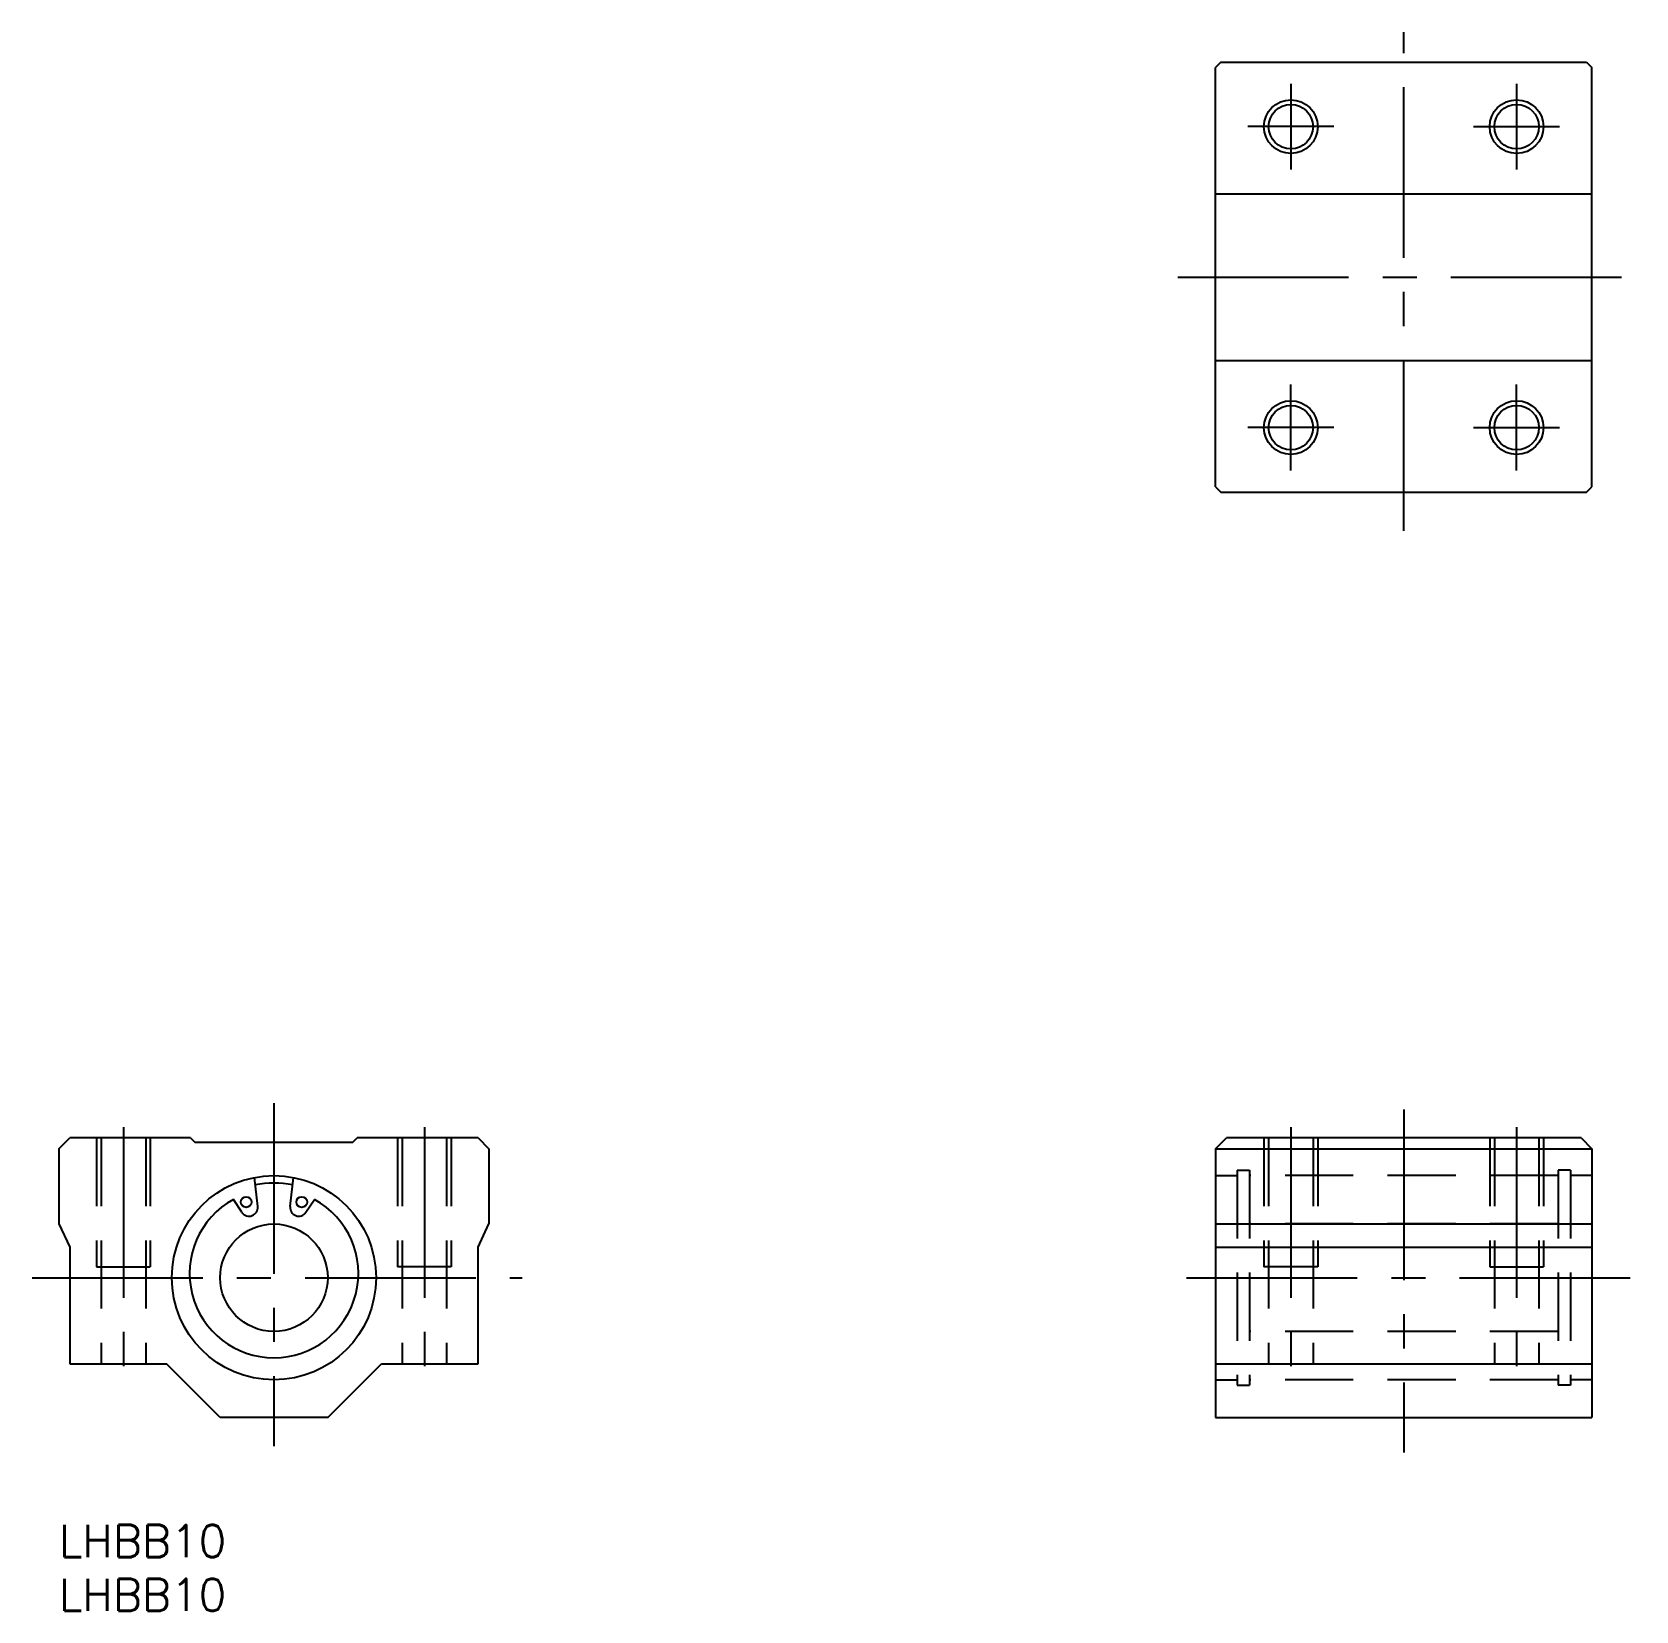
# Model space of a CAD drawing. Extents: x -3 to 147, y -8 to 139.
import ezdxf

# ---------------------------------------------------------------- set-up
doc = ezdxf.new("R2010")
doc.units = 0
doc.header["$LTSCALE"] = 0.5
doc.linetypes.add('CENTER', pattern=[50.8, 31.75, -6.35, 6.35, -6.35])
doc.linetypes.add('DASHED', pattern=[19.05, 12.7, -6.35])
for name, color, linetype in [('MSM_CENTER', 1, 'CENTER'), ('MSM_CONTINUOUS', 7, 'CONTINUOUS'), ('MSM_DASHED', 4, 'DASHED'), ('MSM_NARROW', 5, 'CONTINUOUS'), ('MSM_PART_NUMBER', 7, 'CONTINUOUS')]:
    doc.layers.add(name, color=color, linetype=linetype)
doc.styles.get("Standard").update_dxf_attribs({"font": 'txt.shx', "height": 3, "bigfont": 'bigfont.shx'})

# ---------------------------------------------------------------- blocks, each defined once
blk = doc.blocks.new('*U3')
at = {"layer": 'MSM_PART_NUMBER'}
blk.add_text('LHBB10', height=3, dxfattribs=at).set_placement((0, -3))
blk = doc.blocks.new('*U4')
at = {"layer": 'MSM_PART_NUMBER'}
blk.add_text('LHBB10', height=3, dxfattribs=at).set_placement((0, -8))

msp = doc.modelspace()

# ---------------------------------------------------------------- linework, layer by layer
at = {"layer": 'MSM_CENTER'}
for p, q in [((125.1, 92.487), (125.1, 138.887)), ((114.6, 134.087), (114.6, 126.087)), ((135.6, 134.087), (135.6, 126.087)), ((118.6, 130.087), (110.6, 130.087)), ((131.6, 130.087), (139.6, 130.087)), ((104.094, 116.087), (146.014, 116.087)), ((114.6, 98.087), (114.6, 106.087)), ((135.6, 98.087), (135.6, 106.087)), ((118.6, 102.087), (110.6, 102.087)), ((131.6, 102.087), (139.6, 102.087)), ((20, 39.25), (20, 7.333)), ((125.1, 38.65), (125.1, 6.733)), ((6, 37), (6, 13.867)), ((34, 37), (34, 13.867)), ((114.6, 37), (114.6, 13.867)), ((135.6, 37), (135.6, 13.867)), ((-2.5, 23), (43.1, 23)), ((104.9, 23), (146.7, 23))]:
    msp.add_line(p, q, dxfattribs=at)
at = {"layer": 'MSM_CONTINUOUS'}
for p, q in [((108.1, 136.087), (107.6, 135.587)), ((108.1, 136.087), (142.1, 136.087)), ((142.1, 136.087), (142.6, 135.587)), ((107.6, 96.587), (107.6, 135.587)), ((142.6, 96.587), (142.6, 135.587)), ((107.6, 123.837), (142.6, 123.837)), ((107.6, 108.337), (142.6, 108.337)), ((107.6, 96.587), (108.1, 96.087)), ((108.1, 96.087), (142.1, 96.087)), ((142.1, 96.087), (142.6, 96.587)), ((0, 35), (1, 36)), ((12.25, 36), (1, 36)), ((12.25, 36), (12.65, 35.6)), ((27.35, 35.6), (27.75, 36)), ((39, 36), (27.75, 36)), ((39, 36), (40, 35)), ((107.6001, 35), (108.6001, 36)), ((141.6001, 36), (108.6001, 36)), ((141.6001, 36), (142.6001, 35)), ((0, 35), (0, 28)), ((12.65, 35.6), (27.35, 35.6)), ((40, 35), (40, 28)), ((107.6, 35), (142.6, 35)), ((107.6001, 35), (107.6001, 10)), ((142.6001, 35), (142.6001, 10)), ((18.489, 29.62), (18.181, 32.324)), ((21.511, 29.62), (21.819, 32.324)), ((17.027, 29.087), (16.233, 30.287)), ((22.973, 29.087), (23.767, 30.287)), ((0, 28), (1, 25.8555)), ((39, 25.8555), (40, 28)), ((107.6, 28), (142.6, 28)), ((1, 25.8555), (1, 15)), ((39, 15), (39, 25.8555)), ((107.6, 25.8555), (142.6, 25.8555)), ((1, 15), (10, 15)), ((15, 10), (10, 15)), ((25, 10), (30, 15)), ((30, 15), (39, 15)), ((107.6, 15), (142.6, 15)), ((25, 10), (15, 10)), ((107.6, 10), (142.6, 10)), ((116.35, 10), (116.35, 10.0001))]:
    msp.add_line(p, q, dxfattribs=at)
for centre, radius in [((114.6, 130.087), 2.067), ((135.6, 130.087), 2.067), ((114.6, 102.087), 2.067), ((135.6, 102.087), 2.067), ((20, 23), 9.5), ((17.413, 30.04), 0.5), ((22.587, 30.04), 0.5), ((20, 23), 5)]:
    msp.add_circle(centre, radius, dxfattribs=at)
for centre, radius, start, end in [((20, 23), 8.7997, 78.59557, 101.4044), ((20, 23.4), 7.8499, 118.6775, 61.32254), ((17.694, 29.529), 0.8002, 213.5312, 6.52997), ((22.306, 29.529), 0.8002, 173.47, 326.4688)]:
    msp.add_arc(centre, radius, start, end, dxfattribs=at)
at = {"layer": 'MSM_DASHED'}
for p, q in [((3.5, 36), (3.5, 24)), ((3.933, 36), (3.933, 15)), ((8.067, 36), (8.067, 15)), ((8.5, 36), (8.5, 24)), ((31.5, 36), (31.5, 24)), ((31.933, 36), (31.933, 15)), ((36.067, 36), (36.067, 15)), ((36.5, 36), (36.5, 24)), ((112.1, 36), (112.1, 24)), ((112.533, 36), (112.533, 15)), ((116.667, 36), (116.667, 15)), ((117.1, 36), (117.1, 24)), ((133.1, 36), (133.1, 24)), ((133.533, 36), (133.533, 15)), ((137.667, 36), (137.667, 15)), ((138.1, 36), (138.1, 24)), ((109.59, 33), (109.59, 13)), ((109.59, 33), (110.74, 33)), ((110.74, 33), (110.74, 13)), ((139.46, 33), (139.46, 13)), ((140.61, 33), (139.46, 33)), ((140.61, 33), (140.61, 13)), ((107.6, 32.5), (109.59, 32.5)), ((139.46, 32.5), (110.74, 32.5)), ((142.6, 32.5), (140.61, 32.5)), ((139.46, 28), (110.74, 28)), ((3.5, 24), (8.5, 24)), ((36.5, 24), (31.5, 24)), ((117.1, 24), (112.1, 24)), ((133.1, 24), (138.1, 24)), ((139.46, 18), (110.74, 18)), ((107.6, 13.5), (109.59, 13.5)), ((139.46, 13.5), (110.74, 13.5)), ((142.6, 13.5), (140.61, 13.5)), ((109.59, 13), (110.74, 13)), ((140.61, 13), (139.46, 13))]:
    msp.add_line(p, q, dxfattribs=at)
at = {"layer": 'MSM_NARROW'}
for centre in [(114.6, 130.087), (135.6, 130.087), (114.6, 102.087), (135.6, 102.087)]:
    msp.add_circle(centre, 2.5, dxfattribs=at)

# ---------------------------------------------------------------- block references
at = {"layer": 'MSM_CONTINUOUS'}
for name in ['*U3', '*U4']:
    msp.add_blockref(name, (0, 0), dxfattribs=at)

doc.saveas('drawing.dxf')
